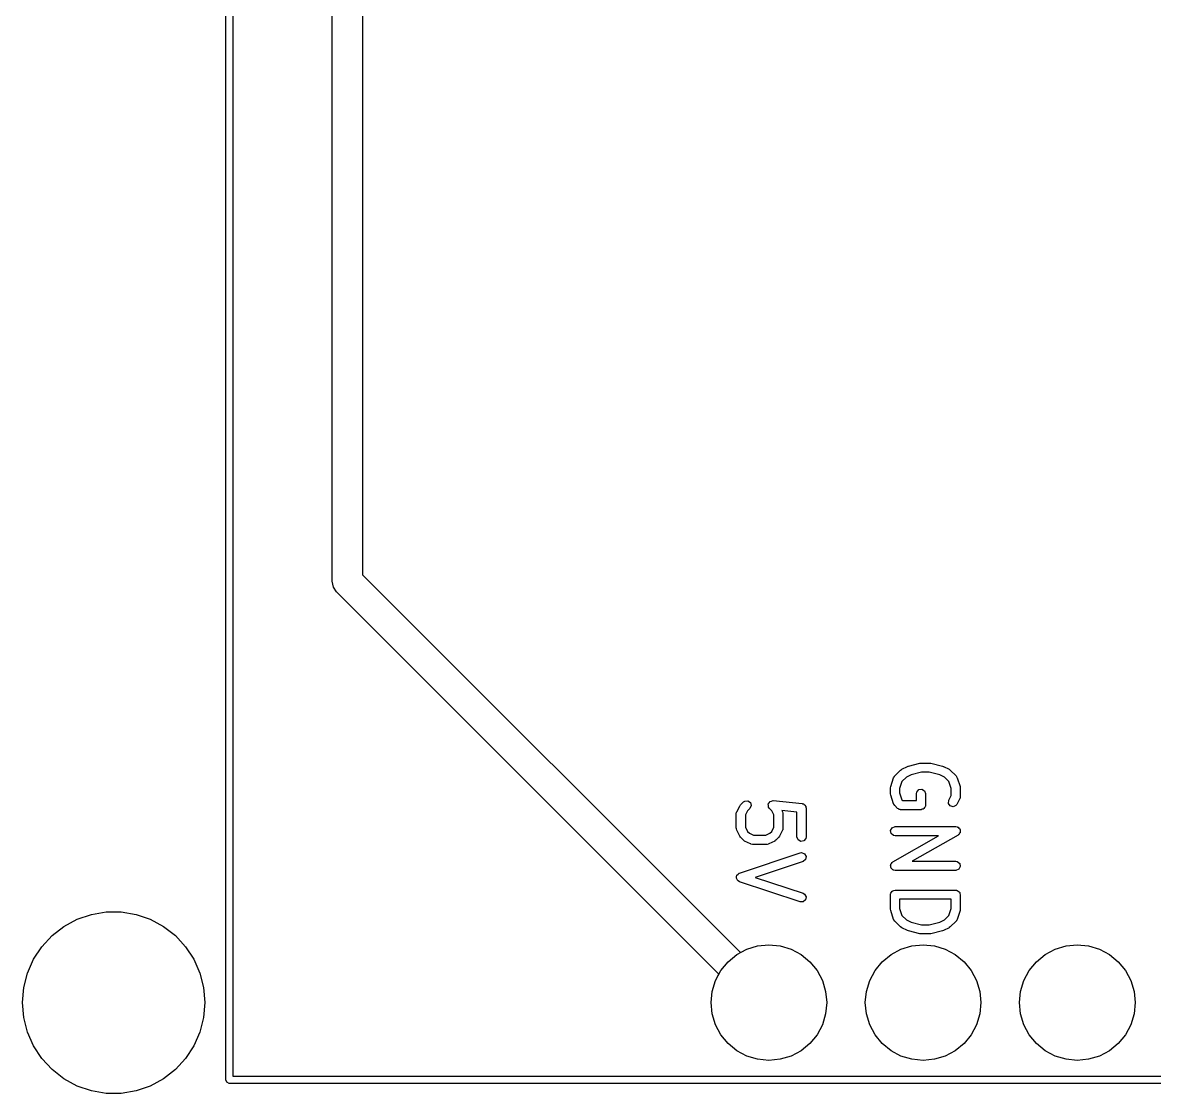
# Model space of a CAD drawing. Extents: x 105.8 to 166.7, y -105.6 to -53.8.
# Drawn here: x 105.81 to 124.46, y -105.64 to -87.99 of the extents above; entities that cross this region are included whole.
import ezdxf

# ---------------------------------------------------------------- set-up
doc = ezdxf.new("R2010")
doc.units = 0
doc.layers.add('BLACK', color=7, linetype='CONTINUOUS')

msp = doc.modelspace()

# ---------------------------------------------------------------- linework, layer by layer
at = {"layer": 'BLACK', "linetype": 'CONTINUOUS'}
for p, q in [((110.915, -97.195), (110.915, -80.8719)), ((111.415, -80.8719), (111.415, -97.0914)), ((109.16, -105.41), (109.16, -82.55)), ((109.28, -82.61), (109.28, -105.35)), ((111.415, -97.0914), (117.64, -103.316)), ((110.934, -97.2907), (110.915, -97.195)), ((110.988, -97.3718), (110.934, -97.2907)), ((117.286, -103.67), (110.988, -97.3718)), ((120.277, -100.309), (120.296, -100.296)), ((120.296, -100.296), (120.297, -100.295)), ((120.297, -100.295), (120.392, -100.247)), ((120.392, -100.247), (120.404, -100.244)), ((120.404, -100.244), (120.407, -100.242)), ((120.407, -100.242), (120.598, -100.194)), ((120.598, -100.194), (120.613, -100.193)), ((120.613, -100.193), (120.616, -100.192)), ((120.616, -100.192), (120.759, -100.192)), ((120.759, -100.192), (120.774, -100.194)), ((120.774, -100.194), (120.777, -100.194)), ((120.777, -100.194), (120.967, -100.242)), ((120.967, -100.242), (120.979, -100.247)), ((120.979, -100.247), (120.983, -100.247)), ((120.983, -100.247), (121.078, -100.295)), ((121.078, -100.295), (121.096, -100.308)), ((120.116, -100.576), (120.164, -100.433)), ((120.164, -100.433), (120.176, -100.411)), ((120.176, -100.411), (120.18, -100.408)), ((120.18, -100.408), (120.182, -100.404)), ((120.182, -100.404), (120.277, -100.309)), ((120.375, -100.424), (120.301, -100.498)), ((120.452, -100.385), (120.375, -100.424)), ((120.625, -100.342), (120.452, -100.385)), ((120.75, -100.342), (120.625, -100.342)), ((120.923, -100.385), (120.75, -100.342)), ((121, -100.424), (120.923, -100.385)), ((121.074, -100.498), (121, -100.424)), ((121.096, -100.308), (121.098, -100.309)), ((121.098, -100.309), (121.193, -100.404)), ((121.193, -100.404), (121.208, -100.425)), ((121.208, -100.425), (121.208, -100.43)), ((121.208, -100.43), (121.211, -100.433)), ((121.211, -100.433), (121.259, -100.576)), ((120.112, -100.6), (120.116, -100.578)), ((120.112, -100.695), (120.112, -100.6)), ((120.116, -100.578), (120.116, -100.576)), ((120.301, -100.498), (120.262, -100.612)), ((120.262, -100.612), (120.262, -100.683)), ((120.541, -100.695), (120.545, -100.67)), ((120.545, -100.67), (120.578, -100.63)), ((120.578, -100.63), (120.629, -100.621)), ((120.629, -100.621), (120.673, -100.647)), ((120.673, -100.647), (120.691, -100.695)), ((121.112, -100.612), (121.074, -100.498)), ((121.112, -100.725), (121.112, -100.612)), ((121.259, -100.576), (121.262, -100.598)), ((121.262, -100.598), (121.262, -100.6)), ((121.262, -100.6), (121.262, -100.743)), ((117.642, -100.88), (117.69, -100.833)), ((117.69, -100.833), (117.711, -100.818)), ((117.711, -100.818), (117.762, -100.813)), ((117.762, -100.813), (117.804, -100.843)), ((117.804, -100.843), (117.817, -100.892)), ((118.099, -100.865), (118.114, -100.845)), ((118.099, -100.866), (118.099, -100.865)), ((118.101, -100.891), (118.099, -100.866)), ((118.099, -100.866), (118.099, -100.866)), ((118.114, -100.845), (118.128, -100.824)), ((118.128, -100.824), (118.129, -100.824)), ((118.129, -100.824), (118.153, -100.818)), ((118.129, -100.824), (118.129, -100.824)), ((118.153, -100.818), (118.178, -100.811)), ((118.178, -100.811), (118.179, -100.811)), ((118.178, -100.811), (118.178, -100.811)), ((118.179, -100.811), (118.655, -100.859)), ((118.655, -100.859), (118.659, -100.86)), ((118.659, -100.86), (118.66, -100.859)), ((118.66, -100.859), (118.663, -100.861)), ((118.663, -100.861), (118.68, -100.866)), ((118.68, -100.866), (118.691, -100.877)), ((120.113, -100.697), (120.112, -100.695)), ((120.116, -100.719), (120.113, -100.697)), ((120.164, -100.862), (120.116, -100.719)), ((120.167, -100.865), (120.164, -100.862)), ((120.167, -100.87), (120.167, -100.865)), ((120.262, -100.683), (120.301, -100.798)), ((120.301, -100.798), (120.314, -100.811)), ((120.314, -100.811), (120.541, -100.811)), ((120.541, -100.811), (120.541, -100.695)), ((120.691, -100.695), (120.691, -100.886)), ((121.067, -100.856), (121.073, -100.805)), ((121.095, -100.898), (121.067, -100.856)), ((121.073, -100.805), (121.112, -100.725)), ((121.254, -100.776), (121.207, -100.872)), ((121.255, -100.772), (121.254, -100.776)), ((121.258, -100.769), (121.255, -100.772)), ((121.262, -100.743), (121.258, -100.769)), ((117.572, -101.029), (117.577, -101.003)), ((117.572, -101.267), (117.572, -101.029)), ((117.577, -101.003), (117.58, -100.999)), ((117.58, -100.995), (117.628, -100.9)), ((117.58, -100.999), (117.58, -100.995)), ((117.628, -100.9), (117.641, -100.882)), ((117.641, -100.882), (117.642, -100.88)), ((117.757, -100.978), (117.722, -101.046)), ((117.722, -101.046), (117.722, -101.249)), ((117.796, -100.939), (117.757, -100.978)), ((117.817, -100.892), (117.796, -100.939)), ((118.103, -100.917), (118.101, -100.891)), ((118.118, -100.939), (118.103, -100.917)), ((118.103, -100.917), (118.103, -100.917)), ((118.103, -100.917), (118.103, -100.917)), ((118.157, -100.978), (118.118, -100.939)), ((118.191, -101.046), (118.157, -100.978)), ((118.191, -101.249), (118.191, -101.046)), ((118.572, -101.001), (118.324, -100.976)), ((118.324, -100.976), (118.334, -100.995)), ((118.334, -100.995), (118.341, -101.02)), ((118.341, -101.02), (118.34, -101.024)), ((118.34, -101.024), (118.341, -101.029)), ((118.341, -101.029), (118.341, -101.267)), ((118.572, -101.41), (118.572, -101.001)), ((118.691, -100.877), (118.705, -100.885)), ((118.705, -100.885), (118.708, -100.895)), ((118.708, -100.895), (118.716, -100.902)), ((118.716, -100.902), (118.717, -100.918)), ((118.717, -100.918), (118.722, -100.933)), ((118.722, -100.933), (118.722, -101.41)), ((120.182, -100.891), (120.167, -100.87)), ((120.23, -100.939), (120.182, -100.891)), ((120.244, -100.946), (120.23, -100.939)), ((120.257, -100.956), (120.244, -100.946)), ((120.273, -100.959), (120.257, -100.956)), ((120.276, -100.96), (120.273, -100.959)), ((120.278, -100.96), (120.276, -100.96)), ((120.283, -100.961), (120.278, -100.96)), ((120.616, -100.961), (120.283, -100.961)), ((120.634, -100.954), (120.616, -100.961)), ((120.653, -100.951), (120.634, -100.954)), ((120.658, -100.945), (120.653, -100.951)), ((120.664, -100.943), (120.658, -100.945)), ((120.674, -100.926), (120.664, -100.943)), ((120.686, -100.911), (120.674, -100.926)), ((120.688, -100.902), (120.686, -100.911)), ((120.69, -100.899), (120.688, -100.902)), ((120.691, -100.886), (120.689, -100.895)), ((120.689, -100.895), (120.69, -100.899)), ((121.144, -100.913), (121.095, -100.898)), ((121.191, -100.893), (121.144, -100.913)), ((121.207, -100.872), (121.191, -100.893)), ((120.139, -101.257), (120.187, -101.239)), ((120.187, -101.239), (121.187, -101.239)), ((121.187, -101.239), (121.213, -101.244)), ((117.574, -101.271), (117.572, -101.267)), ((117.573, -101.275), (117.574, -101.271)), ((117.58, -101.3), (117.573, -101.275)), ((117.628, -101.395), (117.58, -101.3)), ((117.629, -101.397), (117.628, -101.395)), ((117.642, -101.415), (117.629, -101.397)), ((117.69, -101.463), (117.642, -101.415)), ((117.722, -101.249), (117.757, -101.317)), ((117.757, -101.317), (117.787, -101.348)), ((117.787, -101.348), (117.856, -101.382)), ((117.856, -101.382), (118.058, -101.382)), ((118.058, -101.382), (118.127, -101.348)), ((118.127, -101.348), (118.157, -101.317)), ((118.157, -101.317), (118.191, -101.249)), ((118.272, -101.415), (118.224, -101.463)), ((118.273, -101.413), (118.272, -101.415)), ((118.286, -101.395), (118.273, -101.413)), ((118.334, -101.3), (118.286, -101.395)), ((118.337, -101.292), (118.334, -101.296)), ((118.334, -101.296), (118.334, -101.3)), ((118.341, -101.267), (118.337, -101.292)), ((118.59, -101.458), (118.572, -101.41)), ((118.722, -101.41), (118.718, -101.435)), ((120.114, -101.301), (120.139, -101.257)), ((120.122, -101.352), (120.114, -101.301)), ((120.162, -101.385), (120.122, -101.352)), ((120.15, -101.821), (120.905, -101.389)), ((120.187, -101.389), (120.162, -101.385)), ((120.905, -101.389), (120.187, -101.389)), ((121.225, -101.379), (120.47, -101.811)), ((121.213, -101.244), (121.218, -101.248)), ((121.218, -101.248), (121.225, -101.25)), ((121.225, -101.25), (121.238, -101.264)), ((121.229, -101.374), (121.225, -101.379)), ((121.236, -101.372), (121.229, -101.374)), ((121.245, -101.355), (121.236, -101.372)), ((121.238, -101.264), (121.252, -101.277)), ((121.258, -101.34), (121.245, -101.355)), ((121.252, -101.277), (121.254, -101.284)), ((121.254, -101.284), (121.258, -101.289)), ((121.258, -101.289), (121.258, -101.308)), ((121.258, -101.308), (121.261, -101.327)), ((121.261, -101.327), (121.258, -101.333)), ((121.258, -101.333), (121.258, -101.34)), ((117.691, -101.463), (117.69, -101.463)), ((117.709, -101.477), (117.691, -101.463)), ((117.804, -101.524), (117.709, -101.477)), ((117.809, -101.525), (117.804, -101.524)), ((117.812, -101.528), (117.809, -101.525)), ((117.838, -101.532), (117.812, -101.528)), ((118.076, -101.532), (117.838, -101.532)), ((118.08, -101.531), (118.076, -101.532)), ((118.085, -101.532), (118.08, -101.531)), ((118.109, -101.524), (118.085, -101.532)), ((118.205, -101.477), (118.109, -101.524)), ((118.206, -101.475), (118.205, -101.477)), ((118.224, -101.463), (118.206, -101.475)), ((118.634, -101.483), (118.59, -101.458)), ((118.685, -101.474), (118.634, -101.483)), ((118.718, -101.435), (118.685, -101.474)), ((117.624, -102.005), (118.624, -101.672)), ((118.624, -101.672), (118.649, -101.668)), ((118.649, -101.668), (118.697, -101.687)), ((118.711, -101.782), (118.671, -101.814)), ((118.697, -101.687), (118.722, -101.732)), ((118.722, -101.732), (118.711, -101.782)), ((118.671, -101.814), (117.885, -102.076)), ((120.114, -101.873), (120.117, -101.867)), ((120.117, -101.892), (120.114, -101.873)), ((120.117, -101.86), (120.13, -101.845)), ((120.117, -101.867), (120.117, -101.86)), ((120.117, -101.911), (120.117, -101.892)), ((120.121, -101.916), (120.117, -101.911)), ((120.122, -101.923), (120.121, -101.916)), ((120.137, -101.936), (120.122, -101.923)), ((120.13, -101.845), (120.139, -101.828)), ((120.15, -101.95), (120.137, -101.936)), ((120.139, -101.828), (120.146, -101.826)), ((120.146, -101.826), (120.15, -101.821)), ((120.156, -101.952), (120.15, -101.95)), ((120.162, -101.956), (120.156, -101.952)), ((120.187, -101.961), (120.162, -101.956)), ((121.187, -101.961), (120.187, -101.961)), ((120.47, -101.811), (121.187, -101.811)), ((121.187, -101.811), (121.213, -101.815)), ((121.236, -101.943), (121.187, -101.961)), ((121.213, -101.815), (121.252, -101.848)), ((121.261, -101.899), (121.236, -101.943)), ((121.252, -101.848), (121.261, -101.899)), ((117.573, -102.087), (117.578, -102.064)), ((117.574, -102.089), (117.573, -102.087)), ((117.574, -102.091), (117.574, -102.089)), ((117.586, -102.111), (117.574, -102.091)), ((117.578, -102.064), (117.581, -102.04)), ((117.581, -102.04), (117.583, -102.039)), ((117.583, -102.037), (117.602, -102.022)), ((117.583, -102.039), (117.583, -102.037)), ((117.598, -102.132), (117.586, -102.111)), ((117.6, -102.133), (117.598, -102.132)), ((117.601, -102.135), (117.6, -102.133)), ((117.624, -102.147), (117.601, -102.135)), ((117.602, -102.022), (117.62, -102.006)), ((117.62, -102.006), (117.622, -102.006)), ((117.622, -102.006), (117.624, -102.005)), ((118.624, -102.481), (117.624, -102.147)), ((117.885, -102.076), (118.671, -102.338)), ((118.671, -102.338), (118.694, -102.351)), ((118.694, -102.351), (118.721, -102.394)), ((120.112, -102.362), (120.114, -102.352)), ((120.114, -102.349), (120.115, -102.346)), ((120.114, -102.352), (120.114, -102.349)), ((120.115, -102.346), (120.117, -102.336)), ((120.117, -102.336), (120.129, -102.321)), ((120.129, -102.321), (120.139, -102.304)), ((120.139, -102.304), (120.146, -102.302)), ((120.146, -102.302), (120.15, -102.297)), ((120.15, -102.297), (120.169, -102.294)), ((120.169, -102.294), (120.187, -102.287)), ((120.187, -102.287), (121.187, -102.287)), ((121.187, -102.287), (121.197, -102.289)), ((121.197, -102.289), (121.2, -102.288)), ((121.2, -102.288), (121.203, -102.29)), ((121.203, -102.29), (121.213, -102.291)), ((121.213, -102.291), (121.228, -102.304)), ((121.228, -102.304), (121.245, -102.314)), ((121.245, -102.314), (121.247, -102.32)), ((121.247, -102.32), (121.252, -102.324)), ((121.252, -102.324), (121.256, -102.344)), ((121.256, -102.344), (121.262, -102.362)), ((118.675, -102.479), (118.624, -102.481)), ((118.713, -102.445), (118.675, -102.479)), ((118.721, -102.394), (118.713, -102.445)), ((120.112, -102.6), (120.112, -102.362)), ((121.112, -102.437), (120.262, -102.437)), ((120.262, -102.437), (120.262, -102.588)), ((121.112, -102.588), (121.112, -102.437)), ((121.262, -102.362), (121.262, -102.6)), ((106.712, -102.766), (106.947, -102.686)), ((106.712, -102.766), (106.947, -102.686)), ((106.947, -102.686), (107.191, -102.645)), ((106.947, -102.686), (107.191, -102.645)), ((107.191, -102.645), (107.439, -102.645)), ((107.191, -102.645), (107.439, -102.645)), ((107.439, -102.645), (107.683, -102.686)), ((107.439, -102.645), (107.683, -102.686)), ((107.683, -102.686), (107.918, -102.766)), ((107.683, -102.686), (107.918, -102.766)), ((120.113, -102.602), (120.112, -102.6)), ((120.116, -102.624), (120.113, -102.602)), ((120.164, -102.767), (120.116, -102.624)), ((120.262, -102.588), (120.301, -102.702)), ((120.301, -102.702), (120.375, -102.776)), ((121, -102.776), (121.074, -102.702)), ((121.074, -102.702), (121.112, -102.588)), ((121.259, -102.624), (121.211, -102.767)), ((121.262, -102.6), (121.258, -102.622)), ((121.258, -102.622), (121.259, -102.624)), ((106.299, -103.036), (106.495, -102.884)), ((106.299, -103.036), (106.495, -102.884)), ((106.495, -102.884), (106.712, -102.766)), ((106.495, -102.884), (106.712, -102.766)), ((107.918, -102.766), (108.135, -102.884)), ((107.918, -102.766), (108.135, -102.884)), ((108.135, -102.884), (108.331, -103.036)), ((108.135, -102.884), (108.331, -103.036)), ((120.167, -102.77), (120.164, -102.767)), ((120.167, -102.775), (120.167, -102.77)), ((120.182, -102.796), (120.167, -102.775)), ((120.277, -102.891), (120.182, -102.796)), ((120.279, -102.892), (120.277, -102.891)), ((120.297, -102.905), (120.279, -102.892)), ((120.392, -102.953), (120.297, -102.905)), ((120.375, -102.776), (120.452, -102.815)), ((120.452, -102.815), (120.625, -102.858)), ((120.625, -102.858), (120.75, -102.858)), ((120.75, -102.858), (120.923, -102.815)), ((120.923, -102.815), (121, -102.776)), ((121.078, -102.905), (120.983, -102.953)), ((121.079, -102.904), (121.078, -102.905)), ((121.098, -102.891), (121.079, -102.904)), ((121.193, -102.796), (121.098, -102.891)), ((121.195, -102.792), (121.193, -102.796)), ((121.199, -102.789), (121.195, -102.792)), ((121.211, -102.767), (121.199, -102.789)), ((106.131, -103.219), (106.299, -103.036)), ((106.131, -103.219), (106.299, -103.036)), ((108.331, -103.036), (108.499, -103.219)), ((108.331, -103.036), (108.499, -103.219)), ((120.395, -102.953), (120.392, -102.953)), ((120.407, -102.958), (120.395, -102.953)), ((120.598, -103.006), (120.407, -102.958)), ((120.601, -103.006), (120.598, -103.006)), ((120.616, -103.008), (120.601, -103.006)), ((120.759, -103.008), (120.616, -103.008)), ((120.762, -103.007), (120.759, -103.008)), ((120.777, -103.006), (120.762, -103.007)), ((120.967, -102.958), (120.777, -103.006)), ((120.97, -102.956), (120.967, -102.958)), ((120.983, -102.953), (120.97, -102.956)), ((105.996, -103.426), (106.131, -103.219)), ((105.996, -103.426), (106.131, -103.219)), ((108.499, -103.219), (108.634, -103.426)), ((108.499, -103.219), (108.634, -103.426)), ((117.581, -103.348), (117.745, -103.26)), ((117.581, -103.348), (117.745, -103.26)), ((117.581, -103.348), (117.745, -103.26)), ((117.64, -103.316), (117.745, -103.26)), ((117.745, -103.26), (117.924, -103.206)), ((117.745, -103.26), (117.924, -103.206)), ((117.745, -103.26), (117.924, -103.206)), ((117.745, -103.26), (117.924, -103.206)), ((117.924, -103.206), (118.11, -103.188)), ((117.924, -103.206), (118.11, -103.188)), ((117.924, -103.206), (118.11, -103.188)), ((117.924, -103.206), (118.11, -103.188)), ((118.11, -103.188), (118.296, -103.206)), ((118.11, -103.188), (118.296, -103.206)), ((118.11, -103.188), (118.296, -103.206)), ((118.11, -103.188), (118.296, -103.206)), ((118.296, -103.206), (118.475, -103.26)), ((118.296, -103.206), (118.475, -103.26)), ((118.296, -103.206), (118.475, -103.26)), ((118.296, -103.206), (118.475, -103.26)), ((118.475, -103.26), (118.639, -103.348)), ((118.475, -103.26), (118.639, -103.348)), ((118.475, -103.26), (118.639, -103.348)), ((118.475, -103.26), (118.639, -103.348)), ((120.121, -103.348), (120.285, -103.26)), ((120.121, -103.348), (120.285, -103.26)), ((120.121, -103.348), (120.285, -103.26)), ((120.121, -103.348), (120.285, -103.26)), ((120.285, -103.26), (120.464, -103.206)), ((120.285, -103.26), (120.464, -103.206)), ((120.285, -103.26), (120.464, -103.206)), ((120.285, -103.26), (120.464, -103.206)), ((120.464, -103.206), (120.65, -103.188)), ((120.464, -103.206), (120.65, -103.188)), ((120.464, -103.206), (120.65, -103.188)), ((120.464, -103.206), (120.65, -103.188)), ((120.65, -103.188), (120.836, -103.206)), ((120.65, -103.188), (120.836, -103.206)), ((120.65, -103.188), (120.836, -103.206)), ((120.65, -103.188), (120.836, -103.206)), ((120.836, -103.206), (121.015, -103.26)), ((120.836, -103.206), (121.015, -103.26)), ((120.836, -103.206), (121.015, -103.26)), ((120.836, -103.206), (121.015, -103.26)), ((121.015, -103.26), (121.179, -103.348)), ((121.015, -103.26), (121.179, -103.348)), ((121.015, -103.26), (121.179, -103.348)), ((121.015, -103.26), (121.179, -103.348)), ((122.661, -103.348), (122.825, -103.26)), ((122.661, -103.348), (122.825, -103.26)), ((122.661, -103.348), (122.825, -103.26)), ((122.661, -103.348), (122.825, -103.26)), ((122.825, -103.26), (123.004, -103.206)), ((122.825, -103.26), (123.004, -103.206)), ((122.825, -103.26), (123.004, -103.206)), ((122.825, -103.26), (123.004, -103.206)), ((123.004, -103.206), (123.19, -103.188)), ((123.004, -103.206), (123.19, -103.188)), ((123.004, -103.206), (123.19, -103.188)), ((123.004, -103.206), (123.19, -103.188)), ((123.19, -103.188), (123.376, -103.206)), ((123.19, -103.188), (123.376, -103.206)), ((123.19, -103.188), (123.376, -103.206)), ((123.19, -103.188), (123.376, -103.206)), ((123.376, -103.206), (123.555, -103.26)), ((123.376, -103.206), (123.555, -103.26)), ((123.376, -103.206), (123.555, -103.26)), ((123.376, -103.206), (123.555, -103.26)), ((123.555, -103.26), (123.719, -103.348)), ((123.555, -103.26), (123.719, -103.348)), ((123.555, -103.26), (123.719, -103.348)), ((123.555, -103.26), (123.719, -103.348)), ((105.896, -103.653), (105.996, -103.426)), ((105.896, -103.653), (105.996, -103.426)), ((108.634, -103.426), (108.734, -103.653)), ((108.634, -103.426), (108.734, -103.653)), ((117.318, -103.611), (117.436, -103.466)), ((117.318, -103.611), (117.436, -103.466)), ((117.318, -103.611), (117.436, -103.466)), ((117.436, -103.466), (117.581, -103.348)), ((117.436, -103.466), (117.581, -103.348)), ((117.436, -103.466), (117.581, -103.348)), ((118.639, -103.348), (118.784, -103.466)), ((118.639, -103.348), (118.784, -103.466)), ((118.639, -103.348), (118.784, -103.466)), ((118.639, -103.348), (118.784, -103.466)), ((118.784, -103.466), (118.902, -103.611)), ((118.784, -103.466), (118.902, -103.611)), ((118.784, -103.466), (118.902, -103.611)), ((118.784, -103.466), (118.902, -103.611)), ((119.858, -103.611), (119.976, -103.466)), ((119.858, -103.611), (119.976, -103.466)), ((119.858, -103.611), (119.976, -103.466)), ((119.858, -103.611), (119.976, -103.466)), ((119.976, -103.466), (120.121, -103.348)), ((119.976, -103.466), (120.121, -103.348)), ((119.976, -103.466), (120.121, -103.348)), ((119.976, -103.466), (120.121, -103.348)), ((121.179, -103.348), (121.324, -103.466)), ((121.179, -103.348), (121.324, -103.466)), ((121.179, -103.348), (121.324, -103.466)), ((121.179, -103.348), (121.324, -103.466)), ((121.324, -103.466), (121.442, -103.611)), ((121.324, -103.466), (121.442, -103.611)), ((121.324, -103.466), (121.442, -103.611)), ((121.324, -103.466), (121.442, -103.611)), ((122.398, -103.611), (122.516, -103.466)), ((122.398, -103.611), (122.516, -103.466)), ((122.398, -103.611), (122.516, -103.466)), ((122.398, -103.611), (122.516, -103.466)), ((122.516, -103.466), (122.661, -103.348)), ((122.516, -103.466), (122.661, -103.348)), ((122.516, -103.466), (122.661, -103.348)), ((122.516, -103.466), (122.661, -103.348)), ((123.719, -103.348), (123.864, -103.466)), ((123.719, -103.348), (123.864, -103.466)), ((123.719, -103.348), (123.864, -103.466)), ((123.719, -103.348), (123.864, -103.466)), ((123.864, -103.466), (123.982, -103.611)), ((123.864, -103.466), (123.982, -103.611)), ((123.864, -103.466), (123.982, -103.611)), ((123.864, -103.466), (123.982, -103.611)), ((105.835, -103.893), (105.896, -103.653)), ((105.835, -103.893), (105.896, -103.653)), ((108.734, -103.653), (108.795, -103.893)), ((108.734, -103.653), (108.795, -103.893)), ((117.23, -103.775), (117.318, -103.611)), ((117.23, -103.775), (117.318, -103.611)), ((117.23, -103.775), (117.318, -103.611)), ((118.902, -103.611), (118.99, -103.775)), ((118.902, -103.611), (118.99, -103.775)), ((118.902, -103.611), (118.99, -103.775)), ((118.902, -103.611), (118.99, -103.775)), ((119.77, -103.775), (119.858, -103.611)), ((119.77, -103.775), (119.858, -103.611)), ((119.77, -103.775), (119.858, -103.611)), ((119.77, -103.775), (119.858, -103.611)), ((121.442, -103.611), (121.53, -103.775)), ((121.442, -103.611), (121.53, -103.775)), ((121.442, -103.611), (121.53, -103.775)), ((121.442, -103.611), (121.53, -103.775)), ((122.31, -103.775), (122.398, -103.611)), ((122.31, -103.775), (122.398, -103.611)), ((122.31, -103.775), (122.398, -103.611)), ((122.31, -103.775), (122.398, -103.611)), ((123.982, -103.611), (124.07, -103.775)), ((123.982, -103.611), (124.07, -103.775)), ((123.982, -103.611), (124.07, -103.775)), ((123.982, -103.611), (124.07, -103.775)), ((117.176, -103.954), (117.23, -103.775)), ((117.176, -103.954), (117.23, -103.775)), ((117.176, -103.954), (117.23, -103.775)), ((117.176, -103.954), (117.23, -103.775)), ((117.23, -103.775), (117.286, -103.67)), ((118.99, -103.775), (119.044, -103.954)), ((118.99, -103.775), (119.044, -103.954)), ((118.99, -103.775), (119.044, -103.954)), ((118.99, -103.775), (119.044, -103.954)), ((119.716, -103.954), (119.77, -103.775)), ((119.716, -103.954), (119.77, -103.775)), ((119.716, -103.954), (119.77, -103.775)), ((119.716, -103.954), (119.77, -103.775)), ((121.53, -103.775), (121.584, -103.954)), ((121.53, -103.775), (121.584, -103.954)), ((121.53, -103.775), (121.584, -103.954)), ((121.53, -103.775), (121.584, -103.954)), ((122.256, -103.954), (122.31, -103.775)), ((122.256, -103.954), (122.31, -103.775)), ((122.256, -103.954), (122.31, -103.775)), ((122.256, -103.954), (122.31, -103.775)), ((124.07, -103.775), (124.124, -103.954)), ((124.07, -103.775), (124.124, -103.954)), ((124.07, -103.775), (124.124, -103.954)), ((124.07, -103.775), (124.124, -103.954)), ((105.815, -104.14), (105.835, -103.893)), ((105.815, -104.14), (105.835, -103.893)), ((108.795, -103.893), (108.815, -104.14)), ((108.795, -103.893), (108.815, -104.14)), ((117.157, -104.14), (117.176, -103.954)), ((117.157, -104.14), (117.176, -103.954)), ((117.157, -104.14), (117.176, -103.954)), ((117.157, -104.14), (117.176, -103.954)), ((119.044, -103.954), (119.062, -104.14)), ((119.044, -103.954), (119.062, -104.14)), ((119.044, -103.954), (119.062, -104.14)), ((119.044, -103.954), (119.062, -104.14)), ((119.697, -104.14), (119.716, -103.954)), ((119.697, -104.14), (119.716, -103.954)), ((119.697, -104.14), (119.716, -103.954)), ((119.697, -104.14), (119.716, -103.954)), ((121.584, -103.954), (121.602, -104.14)), ((121.584, -103.954), (121.602, -104.14)), ((121.584, -103.954), (121.602, -104.14)), ((121.584, -103.954), (121.602, -104.14)), ((122.237, -104.14), (122.256, -103.954)), ((122.237, -104.14), (122.256, -103.954)), ((122.237, -104.14), (122.256, -103.954)), ((122.237, -104.14), (122.256, -103.954)), ((124.124, -103.954), (124.142, -104.14)), ((124.124, -103.954), (124.142, -104.14)), ((124.124, -103.954), (124.142, -104.14)), ((124.124, -103.954), (124.142, -104.14)), ((105.835, -104.387), (105.815, -104.14)), ((105.835, -104.387), (105.815, -104.14)), ((108.815, -104.14), (108.795, -104.387)), ((108.815, -104.14), (108.795, -104.387)), ((117.176, -104.326), (117.157, -104.14)), ((117.176, -104.326), (117.157, -104.14)), ((117.176, -104.326), (117.157, -104.14)), ((117.176, -104.326), (117.157, -104.14)), ((119.062, -104.14), (119.044, -104.326)), ((119.062, -104.14), (119.044, -104.326)), ((119.062, -104.14), (119.044, -104.326)), ((119.062, -104.14), (119.044, -104.326)), ((119.716, -104.326), (119.697, -104.14)), ((119.716, -104.326), (119.697, -104.14)), ((119.716, -104.326), (119.697, -104.14)), ((119.716, -104.326), (119.697, -104.14)), ((121.602, -104.14), (121.584, -104.326)), ((121.602, -104.14), (121.584, -104.326)), ((121.602, -104.14), (121.584, -104.326)), ((121.602, -104.14), (121.584, -104.326)), ((122.256, -104.326), (122.237, -104.14)), ((122.256, -104.326), (122.237, -104.14)), ((122.256, -104.326), (122.237, -104.14)), ((122.256, -104.326), (122.237, -104.14)), ((124.142, -104.14), (124.124, -104.326)), ((124.142, -104.14), (124.124, -104.326)), ((124.142, -104.14), (124.124, -104.326)), ((124.142, -104.14), (124.124, -104.326)), ((105.896, -104.627), (105.835, -104.387)), ((105.896, -104.627), (105.835, -104.387)), ((108.795, -104.387), (108.734, -104.627)), ((108.795, -104.387), (108.734, -104.627)), ((117.23, -104.505), (117.176, -104.326)), ((117.23, -104.505), (117.176, -104.326)), ((117.23, -104.505), (117.176, -104.326)), ((117.23, -104.505), (117.176, -104.326)), ((119.044, -104.326), (118.99, -104.505)), ((119.044, -104.326), (118.99, -104.505)), ((119.044, -104.326), (118.99, -104.505)), ((119.044, -104.326), (118.99, -104.505)), ((119.77, -104.505), (119.716, -104.326)), ((119.77, -104.505), (119.716, -104.326)), ((119.77, -104.505), (119.716, -104.326)), ((119.77, -104.505), (119.716, -104.326)), ((121.584, -104.326), (121.53, -104.505)), ((121.584, -104.326), (121.53, -104.505)), ((121.584, -104.326), (121.53, -104.505)), ((121.584, -104.326), (121.53, -104.505)), ((122.31, -104.505), (122.256, -104.326)), ((122.31, -104.505), (122.256, -104.326)), ((122.31, -104.505), (122.256, -104.326)), ((122.31, -104.505), (122.256, -104.326)), ((124.124, -104.326), (124.07, -104.505)), ((124.124, -104.326), (124.07, -104.505)), ((124.124, -104.326), (124.07, -104.505)), ((124.124, -104.326), (124.07, -104.505)), ((117.318, -104.669), (117.23, -104.505)), ((117.318, -104.669), (117.23, -104.505)), ((117.318, -104.669), (117.23, -104.505)), ((117.318, -104.669), (117.23, -104.505)), ((118.99, -104.505), (118.902, -104.669)), ((118.99, -104.505), (118.902, -104.669)), ((118.99, -104.505), (118.902, -104.669)), ((118.99, -104.505), (118.902, -104.669)), ((119.858, -104.669), (119.77, -104.505)), ((119.858, -104.669), (119.77, -104.505)), ((119.858, -104.669), (119.77, -104.505)), ((119.858, -104.669), (119.77, -104.505)), ((121.53, -104.505), (121.442, -104.669)), ((121.53, -104.505), (121.442, -104.669)), ((121.53, -104.505), (121.442, -104.669)), ((121.53, -104.505), (121.442, -104.669)), ((122.398, -104.669), (122.31, -104.505)), ((122.398, -104.669), (122.31, -104.505)), ((122.398, -104.669), (122.31, -104.505)), ((122.398, -104.669), (122.31, -104.505)), ((124.07, -104.505), (123.982, -104.669)), ((124.07, -104.505), (123.982, -104.669)), ((124.07, -104.505), (123.982, -104.669)), ((124.07, -104.505), (123.982, -104.669)), ((105.996, -104.854), (105.896, -104.627)), ((105.996, -104.854), (105.896, -104.627)), ((108.734, -104.627), (108.634, -104.854)), ((108.734, -104.627), (108.634, -104.854)), ((117.436, -104.814), (117.318, -104.669)), ((117.436, -104.814), (117.318, -104.669)), ((117.436, -104.814), (117.318, -104.669)), ((117.436, -104.814), (117.318, -104.669)), ((118.902, -104.669), (118.784, -104.814)), ((118.902, -104.669), (118.784, -104.814)), ((118.902, -104.669), (118.784, -104.814)), ((118.902, -104.669), (118.784, -104.814)), ((119.976, -104.814), (119.858, -104.669)), ((119.976, -104.814), (119.858, -104.669)), ((119.976, -104.814), (119.858, -104.669)), ((119.976, -104.814), (119.858, -104.669)), ((121.442, -104.669), (121.324, -104.814)), ((121.442, -104.669), (121.324, -104.814)), ((121.442, -104.669), (121.324, -104.814)), ((121.442, -104.669), (121.324, -104.814)), ((122.516, -104.814), (122.398, -104.669)), ((122.516, -104.814), (122.398, -104.669)), ((122.516, -104.814), (122.398, -104.669)), ((122.516, -104.814), (122.398, -104.669)), ((123.982, -104.669), (123.864, -104.814)), ((123.982, -104.669), (123.864, -104.814)), ((123.982, -104.669), (123.864, -104.814)), ((123.982, -104.669), (123.864, -104.814)), ((106.131, -105.061), (105.996, -104.854)), ((106.131, -105.061), (105.996, -104.854)), ((108.634, -104.854), (108.499, -105.061)), ((108.634, -104.854), (108.499, -105.061)), ((117.581, -104.932), (117.436, -104.814)), ((117.581, -104.932), (117.436, -104.814)), ((117.581, -104.932), (117.436, -104.814)), ((117.581, -104.932), (117.436, -104.814)), ((117.745, -105.02), (117.581, -104.932)), ((117.745, -105.02), (117.581, -104.932)), ((117.745, -105.02), (117.581, -104.932)), ((117.745, -105.02), (117.581, -104.932)), ((118.639, -104.932), (118.475, -105.02)), ((118.639, -104.932), (118.475, -105.02)), ((118.639, -104.932), (118.475, -105.02)), ((118.639, -104.932), (118.475, -105.02)), ((118.784, -104.814), (118.639, -104.932)), ((118.784, -104.814), (118.639, -104.932)), ((118.784, -104.814), (118.639, -104.932)), ((118.784, -104.814), (118.639, -104.932)), ((120.121, -104.932), (119.976, -104.814)), ((120.121, -104.932), (119.976, -104.814)), ((120.121, -104.932), (119.976, -104.814)), ((120.121, -104.932), (119.976, -104.814)), ((120.285, -105.02), (120.121, -104.932)), ((120.285, -105.02), (120.121, -104.932)), ((120.285, -105.02), (120.121, -104.932)), ((120.285, -105.02), (120.121, -104.932)), ((121.179, -104.932), (121.015, -105.02)), ((121.179, -104.932), (121.015, -105.02)), ((121.179, -104.932), (121.015, -105.02)), ((121.179, -104.932), (121.015, -105.02)), ((121.324, -104.814), (121.179, -104.932)), ((121.324, -104.814), (121.179, -104.932)), ((121.324, -104.814), (121.179, -104.932)), ((121.324, -104.814), (121.179, -104.932)), ((122.661, -104.932), (122.516, -104.814)), ((122.661, -104.932), (122.516, -104.814)), ((122.661, -104.932), (122.516, -104.814)), ((122.661, -104.932), (122.516, -104.814)), ((122.825, -105.02), (122.661, -104.932)), ((122.825, -105.02), (122.661, -104.932)), ((122.825, -105.02), (122.661, -104.932)), ((122.825, -105.02), (122.661, -104.932)), ((123.719, -104.932), (123.555, -105.02)), ((123.719, -104.932), (123.555, -105.02)), ((123.719, -104.932), (123.555, -105.02)), ((123.719, -104.932), (123.555, -105.02)), ((123.864, -104.814), (123.719, -104.932)), ((123.864, -104.814), (123.719, -104.932)), ((123.864, -104.814), (123.719, -104.932)), ((123.864, -104.814), (123.719, -104.932)), ((106.299, -105.244), (106.131, -105.061)), ((106.299, -105.244), (106.131, -105.061)), ((108.499, -105.061), (108.331, -105.244)), ((108.499, -105.061), (108.331, -105.244)), ((117.924, -105.074), (117.745, -105.02)), ((117.924, -105.074), (117.745, -105.02)), ((117.924, -105.074), (117.745, -105.02)), ((117.924, -105.074), (117.745, -105.02)), ((118.11, -105.093), (117.924, -105.074)), ((118.11, -105.093), (117.924, -105.074)), ((118.11, -105.093), (117.924, -105.074)), ((118.11, -105.093), (117.924, -105.074)), ((118.296, -105.074), (118.11, -105.093)), ((118.296, -105.074), (118.11, -105.093)), ((118.296, -105.074), (118.11, -105.093)), ((118.296, -105.074), (118.11, -105.093)), ((118.475, -105.02), (118.296, -105.074)), ((118.475, -105.02), (118.296, -105.074)), ((118.475, -105.02), (118.296, -105.074)), ((118.475, -105.02), (118.296, -105.074)), ((120.464, -105.074), (120.285, -105.02)), ((120.464, -105.074), (120.285, -105.02)), ((120.464, -105.074), (120.285, -105.02)), ((120.464, -105.074), (120.285, -105.02)), ((120.65, -105.093), (120.464, -105.074)), ((120.65, -105.093), (120.464, -105.074)), ((120.65, -105.093), (120.464, -105.074)), ((120.65, -105.093), (120.464, -105.074)), ((120.836, -105.074), (120.65, -105.093)), ((120.836, -105.074), (120.65, -105.093)), ((120.836, -105.074), (120.65, -105.093)), ((120.836, -105.074), (120.65, -105.093)), ((121.015, -105.02), (120.836, -105.074)), ((121.015, -105.02), (120.836, -105.074)), ((121.015, -105.02), (120.836, -105.074)), ((121.015, -105.02), (120.836, -105.074)), ((123.004, -105.074), (122.825, -105.02)), ((123.004, -105.074), (122.825, -105.02)), ((123.004, -105.074), (122.825, -105.02)), ((123.004, -105.074), (122.825, -105.02)), ((123.19, -105.093), (123.004, -105.074)), ((123.19, -105.093), (123.004, -105.074)), ((123.19, -105.093), (123.004, -105.074)), ((123.19, -105.093), (123.004, -105.074)), ((123.376, -105.074), (123.19, -105.093)), ((123.376, -105.074), (123.19, -105.093)), ((123.376, -105.074), (123.19, -105.093)), ((123.376, -105.074), (123.19, -105.093)), ((123.555, -105.02), (123.376, -105.074)), ((123.555, -105.02), (123.376, -105.074)), ((123.555, -105.02), (123.376, -105.074)), ((123.555, -105.02), (123.376, -105.074)), ((106.495, -105.396), (106.299, -105.244)), ((106.495, -105.396), (106.299, -105.244)), ((108.331, -105.244), (108.135, -105.396)), ((108.331, -105.244), (108.135, -105.396)), ((106.712, -105.514), (106.495, -105.396)), ((106.712, -105.514), (106.495, -105.396)), ((106.947, -105.594), (106.712, -105.514)), ((106.947, -105.594), (106.712, -105.514)), ((107.918, -105.514), (107.683, -105.594)), ((107.918, -105.514), (107.683, -105.594)), ((108.135, -105.396), (107.918, -105.514)), ((108.135, -105.396), (107.918, -105.514)), ((109.178, -105.452), (109.16, -105.41)), ((109.16, -105.41), (109.16, -105.41)), ((109.22, -105.47), (109.178, -105.452)), ((137.16, -105.47), (109.22, -105.47)), ((109.28, -105.35), (137.1, -105.35)), ((107.191, -105.635), (106.947, -105.594)), ((107.191, -105.635), (106.947, -105.594)), ((107.439, -105.635), (107.191, -105.635)), ((107.439, -105.635), (107.191, -105.635)), ((107.683, -105.594), (107.439, -105.635)), ((107.683, -105.594), (107.439, -105.635))]:
    msp.add_line(p, q, dxfattribs=at)

doc.saveas('drawing.dxf')
